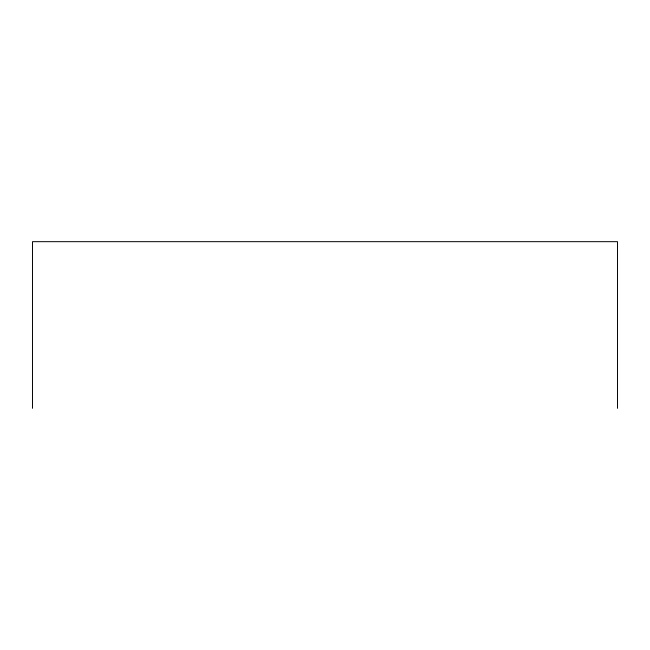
<?xml version="1.0" encoding="UTF-8"?>
<svg xmlns="http://www.w3.org/2000/svg" width="650" height="650" viewBox="0 0 650 650"><rect width="100%" height="100%" fill="white"/><g stroke="black" fill="none" stroke-linecap="round" stroke-linejoin="round"><path stroke-width="0.97" d="M617.5 408.33L617.5 241.67L32.5 241.67L32.5 408.33"/></g></svg>
